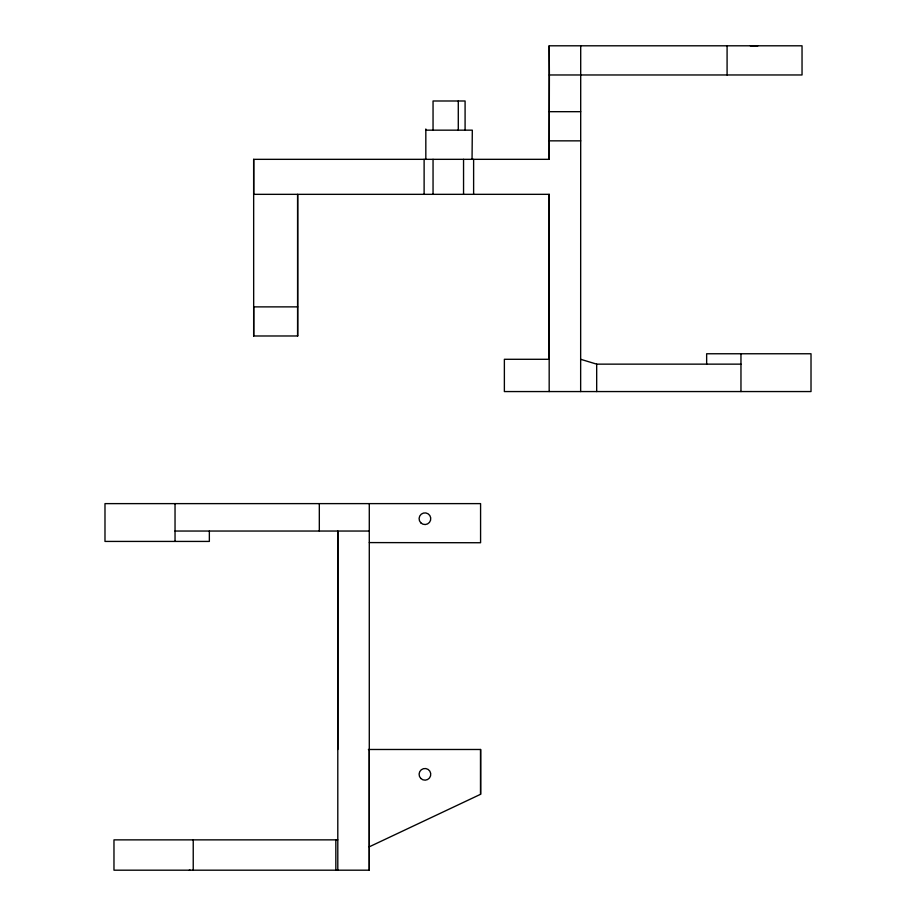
<?xml version="1.0" encoding="UTF-8"?>
<svg xmlns="http://www.w3.org/2000/svg" width="916" height="916" viewBox="0 0 916 916"><rect width="100%" height="100%" fill="white"/><g stroke="black" fill="none" stroke-linecap="round" stroke-linejoin="round"><path stroke-width="1.37" d="M253.675 335.989L253.686 306.883L297.654 306.871L297.631 194.329L297.62 335.989M549.199 45.8L549.382 74.975L802.038 74.963L802.038 45.8L549.199 45.8L549.188 159.327L253.663 159.338L253.663 194.341L549.199 194.329L549.188 359.29L504.373 359.29L504.373 391.567L811.015 391.556L811.015 353.759L706.648 353.759L706.648 364.144M297.643 335.989L297.654 306.871M337.786 749.483L337.809 531.04L337.798 870.189L335.84 870.189L335.84 839.857L337.786 839.857L113.973 839.869L113.973 870.189L369.285 870.189L369.285 503.617M369.285 870.189L369.285 749.483M424.119 194.329L424.119 159.327M473.618 194.329L473.618 159.327M369.194 846.853L480.591 794.287L480.591 749.483L368.381 749.483M580.652 391.567L580.71 45.8M549.188 159.327L549.382 74.975M426.089 130.164L472.312 130.164L472.049 159.327M750.296 45.8L757.898 45.8M549.268 111.683L580.675 111.683M549.188 140.846L580.71 140.858M297.643 335.977L253.675 335.989L253.663 159.338M580.652 359.29L596.682 364.144L740.964 364.144M175.036 531.04L369.285 531.04M369.308 542.593L480.579 542.741L480.579 503.617L104.985 503.628L104.985 541.425L209.352 541.425L209.352 531.04M189.314 870.189L190.196 870.2M740.964 353.759L740.964 391.556M727.086 45.8L727.086 74.975M596.682 364.144L596.682 391.567M549.199 194.329L549.176 391.567M480.591 749.483L480.591 794.287M465.088 130.164L465.088 100.989L433.05 100.989L433.05 130.164M463.553 159.327L463.553 194.329M458.286 100.989L458.286 130.164M433.05 159.327L433.05 194.329M425.825 128.996L425.825 159.327M319.318 503.617L319.318 531.04M193.23 839.869L193.23 870.189M175.036 503.628L175.036 541.425M420.81 778.463A5.828 5.828 0 0 0 430.566 775.841A5.828 5.828 0 0 0 423.421 768.696A5.828 5.828 0 0 0 420.81 778.463M420.81 522.841A5.828 5.828 0 0 0 430.566 520.219A5.828 5.828 0 0 0 423.421 513.075A5.828 5.828 0 0 0 420.81 522.841"/></g></svg>
